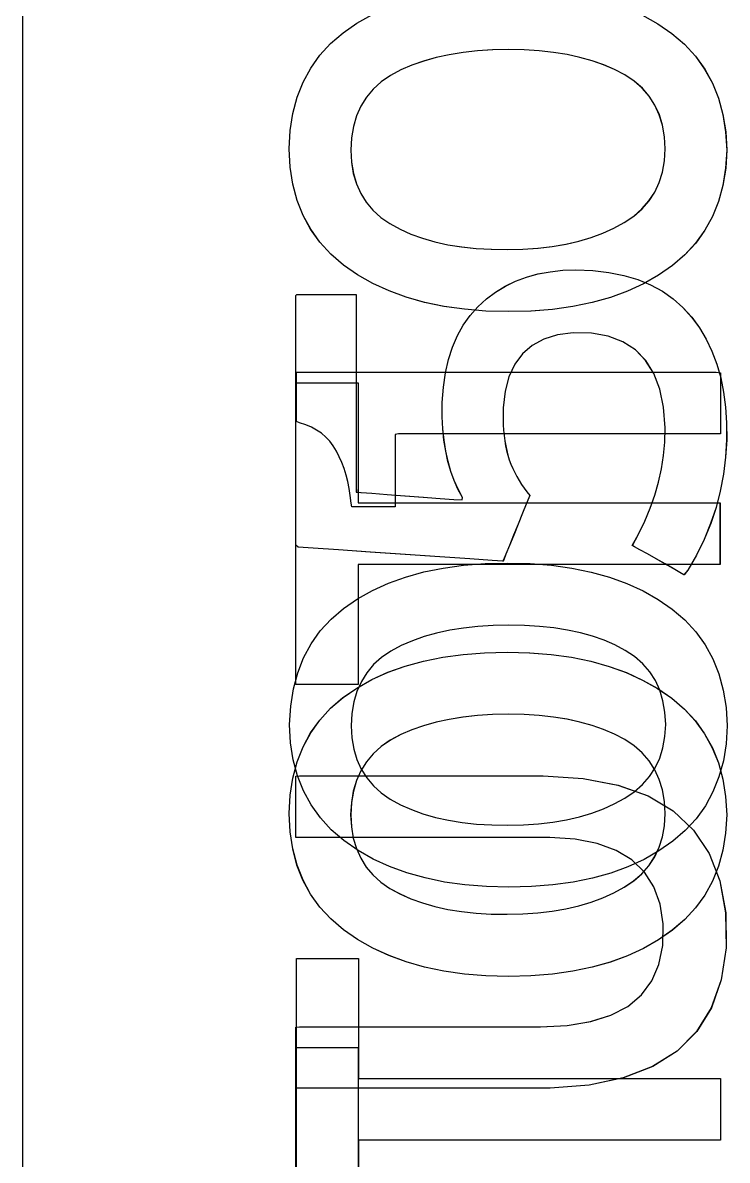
# Model space of a CAD drawing. Extents: x 1 to 47.7, y 0.2 to 35.
# Drawn here: x 34.5485 to 34.7099, y 5.7006 to 5.9611 of the extents above; entities that cross this region are included whole.
import ezdxf

# ---------------------------------------------------------------- set-up
doc = ezdxf.new("R2010")
doc.units = 0
doc.header["$MEASUREMENT"] = 0
for name, color, linetype in [('5_1___24__TARGET_LEDS___12', 7, 'CONTINUOUS'), ('6_2___8__INDEPENDENT_INPUT', 7, 'CONTINUOUS'), ('6_3___8__OPTOISO_INDEPENDE', 7, 'CONTINUOUS'), ('6_4___24__OPTOISO_INDEPEND', 7, 'CONTINUOUS'), ('6_5___8__INDEPENDENT_INPUT', 7, 'CONTINUOUS'), ('6_6___8__INDEPENDENT_INPUT', 7, 'CONTINUOUS'), ('6_7___8__OPTOISO_INDEPENDE', 7, 'CONTINUOUS'), ('6_8___8__OPTOISO_INDEPENDE', 7, 'CONTINUOUS'), ('8_0_____DWG', 7, 'CONTINUOUS')]:
    doc.layers.add(name, color=color, linetype=linetype)

msp = doc.modelspace()

# ---------------------------------------------------------------- linework, layer by layer
at = {"layer": '5_1___24__TARGET_LEDS___12'}
for points in [[(34.70836, 5.86698), (34.70551, 5.86698), (34.69792, 5.86698), (34.68706, 5.86698), (34.67438, 5.86698), (34.66133, 5.86698), (34.64938, 5.86698), (34.63997, 5.86698), (34.63457, 5.86698), (34.63383, 5.86682), (34.63383, 5.86561), (34.63383, 5.8635), (34.63383, 5.86082), (34.63383, 5.8579), (34.63383, 5.85506), (34.63383, 5.85263), (34.63383, 5.85093), (34.63383, 5.85029), (34.63345, 5.85029), (34.63242, 5.85029), (34.63096, 5.85029), (34.62925, 5.85029), (34.6275, 5.85029), (34.62589, 5.85029), (34.62462, 5.85029), (34.62389, 5.85029), (34.62372, 5.85115), (34.62353, 5.85284), (34.62327, 5.85447), (34.62294, 5.85605), (34.62255, 5.85756), (34.62209, 5.85902), (34.62157, 5.86041), (34.62099, 5.86175), (34.62033, 5.86304), (34.61963, 5.86422), (34.61882, 5.86529), (34.61792, 5.86626), (34.61692, 5.86712), (34.61582, 5.86787), (34.61462, 5.86852), (34.61331, 5.86906), (34.61192, 5.86949), (34.61118, 5.86978), (34.61118, 5.87061), (34.61118, 5.87205), (34.61118, 5.87388), (34.61118, 5.87588), (34.61118, 5.87782), (34.61118, 5.87948), (34.61118, 5.88064), (34.61118, 5.88108), (34.6149, 5.88108), (34.62479, 5.88108), (34.63895, 5.88108), (34.65549, 5.88108), (34.6725, 5.88108), (34.68809, 5.88108), (34.70035, 5.88108), (34.70739, 5.88108), (34.70836, 5.88094), (34.70836, 5.87991), (34.70836, 5.87814), (34.70836, 5.87588), (34.70836, 5.87341), (34.70836, 5.87101), (34.70836, 5.86896), (34.70836, 5.86752)], [(34.6596, 5.8374), (34.66475, 5.83727), (34.66965, 5.83688), (34.67432, 5.83623), (34.67875, 5.83532), (34.68295, 5.83415), (34.6869, 5.83272), (34.69062, 5.83103), (34.6941, 5.82908), (34.69733, 5.82686), (34.70021, 5.82439), (34.70272, 5.82167), (34.70485, 5.8187), (34.70661, 5.81548), (34.708, 5.81202), (34.70901, 5.80831), (34.70965, 5.80435), (34.70992, 5.80014), (34.70965, 5.79599), (34.70902, 5.79207), (34.70801, 5.7884), (34.70664, 5.78497), (34.7049, 5.78178), (34.70278, 5.77884), (34.7003, 5.77614), (34.69745, 5.77369), (34.69426, 5.77148), (34.69084, 5.76953), (34.68717, 5.76784), (34.68324, 5.76641), (34.67907, 5.76524), (34.67464, 5.76433), (34.66997, 5.76368), (34.66505, 5.76329), (34.65987, 5.76316), (34.65471, 5.76329), (34.64979, 5.76368), (34.64511, 5.76434), (34.64067, 5.76527), (34.63647, 5.76645), (34.63251, 5.7679), (34.62879, 5.76961), (34.62531, 5.77159), (34.62207, 5.77383), (34.61918, 5.77631), (34.61667, 5.77904), (34.61455, 5.782), (34.6128, 5.7852), (34.61143, 5.78865), (34.61045, 5.79233), (34.60984, 5.79625), (34.60962, 5.80042), (34.60987, 5.80462), (34.61048, 5.80857), (34.61147, 5.81227), (34.61283, 5.81572), (34.61456, 5.81892), (34.61666, 5.82186), (34.61913, 5.82456), (34.62196, 5.82701), (34.62515, 5.8292), (34.62859, 5.83112), (34.63228, 5.83278), (34.63621, 5.83419), (34.64039, 5.83535), (34.64482, 5.83625), (34.6495, 5.83689), (34.65443, 5.83727)], [(34.65987, 5.82317), (34.65625, 5.8231), (34.65279, 5.82288), (34.64947, 5.82252), (34.64631, 5.82201), (34.64331, 5.82136), (34.64045, 5.82055), (34.63775, 5.81961), (34.6352, 5.81851), (34.63282, 5.81725), (34.63071, 5.81579), (34.62888, 5.81414), (34.62733, 5.81229), (34.62606, 5.81024), (34.62506, 5.80801), (34.62434, 5.80558), (34.62389, 5.80296), (34.62373, 5.80014), (34.62389, 5.79738), (34.62433, 5.7948), (34.62504, 5.79241), (34.62603, 5.79021), (34.62729, 5.7882), (34.62882, 5.78637), (34.63062, 5.78474), (34.6327, 5.7833), (34.63503, 5.78203), (34.63753, 5.78092), (34.64019, 5.77995), (34.64302, 5.77914), (34.64601, 5.77848), (34.64916, 5.77798), (34.65248, 5.77763), (34.65596, 5.77743), (34.6596, 5.77738), (34.6632, 5.77746), (34.66664, 5.77769), (34.66993, 5.77807), (34.67306, 5.77861), (34.67604, 5.7793), (34.67886, 5.78014), (34.68152, 5.78113), (34.68403, 5.78228), (34.68642, 5.78356), (34.68859, 5.78502), (34.69048, 5.78667), (34.69209, 5.78849), (34.6934, 5.79051), (34.69444, 5.79271), (34.69518, 5.79509), (34.69564, 5.79766), (34.69581, 5.80042), (34.69564, 5.80323), (34.69519, 5.80584), (34.69446, 5.80826), (34.69344, 5.81048), (34.69214, 5.81251), (34.69055, 5.81433), (34.68869, 5.81597), (34.68654, 5.8174), (34.68418, 5.81863), (34.6817, 5.8197), (34.67906, 5.82062), (34.67626, 5.8214), (34.6733, 5.82204), (34.67018, 5.82254), (34.66691, 5.82289), (34.66347, 5.8231)]]:
    msp.add_lwpolyline(points, close=True, dxfattribs=at)
msp.add_lwpolyline([(34.62542, 5.71933), (34.70836, 5.71933), (34.70836, 5.70524), (34.62542, 5.70524), (34.62542, 5.67778), (34.61118, 5.67778), (34.61118, 5.74683), (34.62542, 5.74683), (34.62542, 5.71933)], dxfattribs=at)
at = {"layer": '6_2___8__INDEPENDENT_INPUT'}
for points in [[(34.67525, 5.90454), (34.67915, 5.90438), (34.68281, 5.90396), (34.68623, 5.90328), (34.68941, 5.90234), (34.69236, 5.90113), (34.69507, 5.89966), (34.69754, 5.89794), (34.69977, 5.89595), (34.70177, 5.8937), (34.70354, 5.89128), (34.70509, 5.88868), (34.70642, 5.88591), (34.70753, 5.88297), (34.70842, 5.87985), (34.70909, 5.87657), (34.70955, 5.87312), (34.70978, 5.86949), (34.70979, 5.86561), (34.70955, 5.86164), (34.70907, 5.85773), (34.70833, 5.85389), (34.70735, 5.85013), (34.70612, 5.84643), (34.70464, 5.8428), (34.7029, 5.83924), (34.70092, 5.83576), (34.70001, 5.83472), (34.69907, 5.83525), (34.69755, 5.83612), (34.69566, 5.83719), (34.69362, 5.83835), (34.69163, 5.83948), (34.68992, 5.84045), (34.68869, 5.84114), (34.68817, 5.84144), (34.68959, 5.84405), (34.69102, 5.84699), (34.69225, 5.84996), (34.6933, 5.85295), (34.69416, 5.85595), (34.69483, 5.85897), (34.69531, 5.86201), (34.69561, 5.86507), (34.6957, 5.86837), (34.69533, 5.87309), (34.69447, 5.87723), (34.6931, 5.88079), (34.69124, 5.88379), (34.68887, 5.88621), (34.68601, 5.88805), (34.68265, 5.88933), (34.67878, 5.89003), (34.67463, 5.89012), (34.67105, 5.88964), (34.66791, 5.88868), (34.66523, 5.88724), (34.663, 5.88533), (34.66122, 5.88294), (34.65989, 5.88008), (34.65901, 5.87675), (34.65859, 5.87294), (34.65855, 5.87036), (34.65859, 5.86906), (34.65867, 5.86781), (34.65878, 5.86659), (34.65894, 5.8654), (34.65914, 5.86426), (34.65937, 5.86315), (34.65964, 5.86208), (34.65996, 5.86105), (34.66034, 5.86006), (34.66077, 5.85909), (34.66123, 5.85815), (34.66172, 5.85722), (34.66224, 5.85631), (34.6628, 5.85542), (34.66339, 5.85455), (34.66401, 5.8537), (34.66466, 5.85286), (34.66444, 5.85232), (34.66385, 5.85088), (34.663, 5.84879), (34.66201, 5.84634), (34.66097, 5.84378), (34.65999, 5.84139), (34.65919, 5.83942), (34.65868, 5.83816), (34.65845, 5.83783), (34.65604, 5.83799), (34.65096, 5.83834), (34.64405, 5.83881), (34.63616, 5.83934), (34.62813, 5.83989), (34.6208, 5.84039), (34.61501, 5.84078), (34.61162, 5.84101), (34.61107, 5.84148), (34.61107, 5.84523), (34.61107, 5.85201), (34.61107, 5.86078), (34.61107, 5.87052), (34.61107, 5.88021), (34.61107, 5.88881), (34.61107, 5.8953), (34.61107, 5.89865), (34.6113, 5.8989), (34.61238, 5.8989), (34.61413, 5.8989), (34.6163, 5.8989), (34.61864, 5.8989), (34.62092, 5.8989), (34.62289, 5.8989), (34.6243, 5.8989), (34.6249, 5.8989), (34.62491, 5.8976), (34.62491, 5.89351), (34.62491, 5.88742), (34.62491, 5.88012), (34.62491, 5.87243), (34.62491, 5.86513), (34.62491, 5.85904), (34.62491, 5.85495), (34.62492, 5.85365), (34.62599, 5.85357), (34.6285, 5.85338), (34.63201, 5.85312), (34.63608, 5.85282), (34.64027, 5.85251), (34.64414, 5.85222), (34.64726, 5.85199), (34.64918, 5.85185), (34.64923, 5.85242), (34.64822, 5.85429), (34.64733, 5.85628), (34.64657, 5.8584), (34.64593, 5.86064), (34.64541, 5.86301), (34.64502, 5.86551), (34.64475, 5.86812), (34.6446, 5.87087), (34.64462, 5.87416), (34.64488, 5.87765), (34.64536, 5.88093), (34.64606, 5.88399), (34.64696, 5.88684), (34.64809, 5.88948), (34.64943, 5.8919), (34.65099, 5.89411), (34.65276, 5.89611), (34.65472, 5.89788), (34.65682, 5.89944), (34.65906, 5.9008), (34.66142, 5.90194), (34.66392, 5.90288), (34.66655, 5.9036), (34.66932, 5.90412), (34.67222, 5.90444)], [(34.65949, 5.81699), (34.66464, 5.81686), (34.66955, 5.81647), (34.67422, 5.81582), (34.67865, 5.81491), (34.68284, 5.81374), (34.68679, 5.81231), (34.69051, 5.81061), (34.69399, 5.80866), (34.69722, 5.80645), (34.7001, 5.80397), (34.70261, 5.80125), (34.70474, 5.79829), (34.7065, 5.79507), (34.70789, 5.79161), (34.7089, 5.7879), (34.70954, 5.78394), (34.70981, 5.77973), (34.70955, 5.77557), (34.70891, 5.77166), (34.70791, 5.76799), (34.70653, 5.76456), (34.70479, 5.76137), (34.70267, 5.75843), (34.70019, 5.75573), (34.69734, 5.75328), (34.69416, 5.75107), (34.69073, 5.74912), (34.68706, 5.74743), (34.68313, 5.746), (34.67896, 5.74483), (34.67454, 5.74391), (34.66986, 5.74326), (34.66494, 5.74287), (34.65976, 5.74274), (34.6546, 5.74288), (34.64968, 5.74327), (34.645, 5.74393), (34.64056, 5.74485), (34.63636, 5.74604), (34.6324, 5.74749), (34.62868, 5.7492), (34.6252, 5.75118), (34.62196, 5.75342), (34.61907, 5.7559), (34.61656, 5.75862), (34.61444, 5.76159), (34.61269, 5.76479), (34.61132, 5.76823), (34.61034, 5.77192), (34.60973, 5.77584), (34.60951, 5.78), (34.60976, 5.7842), (34.61038, 5.78816), (34.61136, 5.79185), (34.61272, 5.7953), (34.61445, 5.7985), (34.61655, 5.80145), (34.61902, 5.80415), (34.62186, 5.8066), (34.62504, 5.80878), (34.62848, 5.81071), (34.63217, 5.81237), (34.6361, 5.81378), (34.64028, 5.81494), (34.64471, 5.81583), (34.64939, 5.81648), (34.65432, 5.81686)], [(34.65976, 5.80276), (34.65614, 5.80269), (34.65268, 5.80247), (34.64936, 5.80211), (34.6462, 5.8016), (34.6432, 5.80094), (34.64034, 5.80014), (34.63764, 5.79919), (34.63509, 5.7981), (34.63271, 5.79684), (34.63061, 5.79538), (34.62878, 5.79372), (34.62722, 5.79187), (34.62595, 5.78983), (34.62495, 5.7876), (34.62423, 5.78517), (34.62378, 5.78255), (34.62362, 5.77973), (34.62378, 5.77696), (34.62422, 5.77438), (34.62493, 5.77199), (34.62592, 5.76979), (34.62718, 5.76778), (34.62871, 5.76596), (34.63052, 5.76433), (34.63259, 5.76288), (34.63492, 5.76162), (34.63742, 5.7605), (34.64009, 5.75954), (34.64291, 5.75873), (34.6459, 5.75807), (34.64905, 5.75756), (34.65237, 5.75721), (34.65585, 5.75702), (34.65949, 5.75697), (34.66309, 5.75705), (34.66653, 5.75728), (34.66982, 5.75766), (34.67295, 5.7582), (34.67593, 5.75888), (34.67875, 5.75972), (34.68141, 5.76072), (34.68392, 5.76186), (34.68631, 5.76315), (34.68848, 5.76461), (34.69037, 5.76625), (34.69198, 5.76808), (34.6933, 5.77009), (34.69433, 5.77229), (34.69507, 5.77468), (34.69553, 5.77725), (34.69571, 5.78), (34.69554, 5.78281), (34.69508, 5.78543), (34.69435, 5.78785), (34.69333, 5.79007), (34.69203, 5.79209), (34.69044, 5.79392), (34.68858, 5.79555), (34.68643, 5.79699), (34.68407, 5.79822), (34.68159, 5.79928), (34.67895, 5.80021), (34.67615, 5.80099), (34.6732, 5.80163), (34.67008, 5.80212), (34.6668, 5.80248), (34.66336, 5.80269)]]:
    msp.add_lwpolyline(points, close=True, dxfattribs=at)
msp.add_lwpolyline([(34.62531, 5.69892), (34.70825, 5.69892), (34.70825, 5.68483), (34.62531, 5.68483), (34.62531, 5.65736), (34.61107, 5.65736), (34.61107, 5.72641), (34.62531, 5.72641), (34.62531, 5.69892)], dxfattribs=at)
at = {"layer": '6_3___8__OPTOISO_INDEPENDE'}
for points in [[(34.67525, 5.90454), (34.67915, 5.90438), (34.68281, 5.90396), (34.68623, 5.90328), (34.68941, 5.90234), (34.69236, 5.90113), (34.69507, 5.89966), (34.69754, 5.89794), (34.69977, 5.89595), (34.70177, 5.8937), (34.70354, 5.89128), (34.70509, 5.88868), (34.70642, 5.88591), (34.70753, 5.88297), (34.70842, 5.87985), (34.70909, 5.87657), (34.70955, 5.87312), (34.70978, 5.86949), (34.70979, 5.86561), (34.70955, 5.86164), (34.70907, 5.85773), (34.70833, 5.85389), (34.70735, 5.85013), (34.70612, 5.84643), (34.70464, 5.8428), (34.7029, 5.83924), (34.70092, 5.83576), (34.70001, 5.83472), (34.69907, 5.83525), (34.69755, 5.83612), (34.69566, 5.83719), (34.69362, 5.83835), (34.69163, 5.83948), (34.68992, 5.84045), (34.68869, 5.84114), (34.68817, 5.84144), (34.68959, 5.84405), (34.69102, 5.84699), (34.69225, 5.84996), (34.6933, 5.85295), (34.69416, 5.85595), (34.69483, 5.85897), (34.69531, 5.86201), (34.69561, 5.86507), (34.6957, 5.86837), (34.69533, 5.87309), (34.69447, 5.87723), (34.6931, 5.88079), (34.69124, 5.88379), (34.68887, 5.88621), (34.68601, 5.88805), (34.68265, 5.88933), (34.67878, 5.89003), (34.67463, 5.89012), (34.67105, 5.88964), (34.66791, 5.88868), (34.66523, 5.88724), (34.663, 5.88533), (34.66122, 5.88294), (34.65989, 5.88008), (34.65901, 5.87675), (34.65859, 5.87294), (34.65855, 5.87036), (34.65859, 5.86906), (34.65867, 5.86781), (34.65878, 5.86659), (34.65894, 5.8654), (34.65914, 5.86426), (34.65937, 5.86315), (34.65964, 5.86208), (34.65996, 5.86105), (34.66034, 5.86006), (34.66077, 5.85909), (34.66123, 5.85815), (34.66172, 5.85722), (34.66224, 5.85631), (34.6628, 5.85542), (34.66339, 5.85455), (34.66401, 5.8537), (34.66466, 5.85286), (34.66444, 5.85232), (34.66385, 5.85088), (34.663, 5.84879), (34.66201, 5.84634), (34.66097, 5.84378), (34.65999, 5.84139), (34.65919, 5.83942), (34.65868, 5.83816), (34.65845, 5.83783), (34.65604, 5.83799), (34.65096, 5.83834), (34.64405, 5.83881), (34.63616, 5.83934), (34.62813, 5.83989), (34.6208, 5.84039), (34.61501, 5.84078), (34.61162, 5.84101), (34.61107, 5.84148), (34.61107, 5.84523), (34.61107, 5.85201), (34.61107, 5.86078), (34.61107, 5.87052), (34.61107, 5.88021), (34.61107, 5.88881), (34.61107, 5.8953), (34.61107, 5.89865), (34.6113, 5.8989), (34.61238, 5.8989), (34.61413, 5.8989), (34.6163, 5.8989), (34.61864, 5.8989), (34.62092, 5.8989), (34.62289, 5.8989), (34.6243, 5.8989), (34.6249, 5.8989), (34.62491, 5.8976), (34.62491, 5.89351), (34.62491, 5.88742), (34.62491, 5.88012), (34.62491, 5.87243), (34.62491, 5.86513), (34.62491, 5.85904), (34.62491, 5.85495), (34.62492, 5.85365), (34.62599, 5.85357), (34.6285, 5.85338), (34.63201, 5.85312), (34.63608, 5.85282), (34.64027, 5.85251), (34.64414, 5.85222), (34.64726, 5.85199), (34.64918, 5.85185), (34.64923, 5.85242), (34.64822, 5.85429), (34.64733, 5.85628), (34.64657, 5.8584), (34.64593, 5.86064), (34.64541, 5.86301), (34.64502, 5.86551), (34.64475, 5.86812), (34.6446, 5.87087), (34.64462, 5.87416), (34.64488, 5.87765), (34.64536, 5.88093), (34.64606, 5.88399), (34.64696, 5.88684), (34.64809, 5.88948), (34.64943, 5.8919), (34.65099, 5.89411), (34.65276, 5.89611), (34.65472, 5.89788), (34.65682, 5.89944), (34.65906, 5.9008), (34.66142, 5.90194), (34.66392, 5.90288), (34.66655, 5.9036), (34.66932, 5.90412), (34.67222, 5.90444)], [(34.65949, 5.81699), (34.66464, 5.81686), (34.66955, 5.81647), (34.67422, 5.81582), (34.67865, 5.81491), (34.68284, 5.81374), (34.68679, 5.81231), (34.69051, 5.81061), (34.69399, 5.80866), (34.69722, 5.80645), (34.7001, 5.80397), (34.70261, 5.80125), (34.70474, 5.79829), (34.7065, 5.79507), (34.70789, 5.79161), (34.7089, 5.7879), (34.70954, 5.78394), (34.70981, 5.77973), (34.70955, 5.77557), (34.70891, 5.77166), (34.70791, 5.76799), (34.70653, 5.76456), (34.70479, 5.76137), (34.70267, 5.75843), (34.70019, 5.75573), (34.69734, 5.75328), (34.69416, 5.75107), (34.69073, 5.74912), (34.68706, 5.74743), (34.68313, 5.746), (34.67896, 5.74483), (34.67454, 5.74391), (34.66986, 5.74326), (34.66494, 5.74287), (34.65976, 5.74274), (34.6546, 5.74288), (34.64968, 5.74327), (34.645, 5.74393), (34.64056, 5.74485), (34.63636, 5.74604), (34.6324, 5.74749), (34.62868, 5.7492), (34.6252, 5.75118), (34.62196, 5.75342), (34.61907, 5.7559), (34.61656, 5.75862), (34.61444, 5.76159), (34.61269, 5.76479), (34.61132, 5.76823), (34.61034, 5.77192), (34.60973, 5.77584), (34.60951, 5.78), (34.60976, 5.7842), (34.61038, 5.78816), (34.61136, 5.79185), (34.61272, 5.7953), (34.61445, 5.7985), (34.61655, 5.80145), (34.61902, 5.80415), (34.62186, 5.8066), (34.62504, 5.80878), (34.62848, 5.81071), (34.63217, 5.81237), (34.6361, 5.81378), (34.64028, 5.81494), (34.64471, 5.81583), (34.64939, 5.81648), (34.65432, 5.81686)], [(34.65976, 5.80276), (34.65614, 5.80269), (34.65268, 5.80247), (34.64936, 5.80211), (34.6462, 5.8016), (34.6432, 5.80094), (34.64034, 5.80014), (34.63764, 5.79919), (34.63509, 5.7981), (34.63271, 5.79684), (34.63061, 5.79538), (34.62878, 5.79372), (34.62722, 5.79187), (34.62595, 5.78983), (34.62495, 5.7876), (34.62423, 5.78517), (34.62378, 5.78255), (34.62362, 5.77973), (34.62378, 5.77696), (34.62422, 5.77438), (34.62493, 5.77199), (34.62592, 5.76979), (34.62718, 5.76778), (34.62871, 5.76596), (34.63052, 5.76433), (34.63259, 5.76288), (34.63492, 5.76162), (34.63742, 5.7605), (34.64009, 5.75954), (34.64291, 5.75873), (34.6459, 5.75807), (34.64905, 5.75756), (34.65237, 5.75721), (34.65585, 5.75702), (34.65949, 5.75697), (34.66309, 5.75705), (34.66653, 5.75728), (34.66982, 5.75766), (34.67295, 5.7582), (34.67593, 5.75888), (34.67875, 5.75972), (34.68141, 5.76072), (34.68392, 5.76186), (34.68631, 5.76315), (34.68848, 5.76461), (34.69037, 5.76625), (34.69198, 5.76808), (34.6933, 5.77009), (34.69433, 5.77229), (34.69507, 5.77468), (34.69553, 5.77725), (34.69571, 5.78), (34.69554, 5.78281), (34.69508, 5.78543), (34.69435, 5.78785), (34.69333, 5.79007), (34.69203, 5.79209), (34.69044, 5.79392), (34.68858, 5.79555), (34.68643, 5.79699), (34.68407, 5.79822), (34.68159, 5.79928), (34.67895, 5.80021), (34.67615, 5.80099), (34.6732, 5.80163), (34.67008, 5.80212), (34.6668, 5.80248), (34.66336, 5.80269)]]:
    msp.add_lwpolyline(points, close=True, dxfattribs=at)
msp.add_lwpolyline([(34.62531, 5.69892), (34.70825, 5.69892), (34.70825, 5.68483), (34.62531, 5.68483), (34.62531, 5.65736), (34.61107, 5.65736), (34.61107, 5.72641), (34.62531, 5.72641), (34.62531, 5.69892)], dxfattribs=at)
at = {"layer": '6_4___24__OPTOISO_INDEPEND'}
for points in [[(34.67524, 5.90454), (34.67913, 5.90438), (34.68279, 5.90396), (34.68621, 5.90328), (34.6894, 5.90234), (34.69234, 5.90113), (34.69505, 5.89966), (34.69752, 5.89794), (34.69976, 5.89595), (34.70176, 5.8937), (34.70353, 5.89128), (34.70508, 5.88868), (34.70641, 5.88591), (34.70752, 5.88297), (34.70841, 5.87985), (34.70908, 5.87657), (34.70953, 5.87312), (34.70976, 5.86949), (34.70977, 5.86561), (34.70954, 5.86164), (34.70905, 5.85773), (34.70832, 5.85389), (34.70734, 5.85013), (34.7061, 5.84643), (34.70462, 5.8428), (34.70289, 5.83924), (34.70091, 5.83576), (34.7, 5.83472), (34.69906, 5.83525), (34.69754, 5.83612), (34.69565, 5.83719), (34.6936, 5.83835), (34.69162, 5.83948), (34.68991, 5.84045), (34.68868, 5.84114), (34.68816, 5.84144), (34.68958, 5.84405), (34.691, 5.84699), (34.69224, 5.84996), (34.69329, 5.85295), (34.69415, 5.85595), (34.69482, 5.85897), (34.6953, 5.86201), (34.69559, 5.86507), (34.69568, 5.86837), (34.69532, 5.87309), (34.69445, 5.87723), (34.69309, 5.88079), (34.69122, 5.88379), (34.68886, 5.88621), (34.686, 5.88805), (34.68263, 5.88933), (34.67877, 5.89003), (34.67462, 5.89012), (34.67103, 5.88964), (34.6679, 5.88868), (34.66522, 5.88724), (34.66298, 5.88533), (34.6612, 5.88294), (34.65988, 5.88008), (34.659, 5.87675), (34.65857, 5.87294), (34.65853, 5.87036), (34.65857, 5.86906), (34.65865, 5.86781), (34.65877, 5.86659), (34.65893, 5.8654), (34.65912, 5.86426), (34.65936, 5.86315), (34.65963, 5.86208), (34.65995, 5.86105), (34.66033, 5.86006), (34.66076, 5.85909), (34.66122, 5.85815), (34.66171, 5.85722), (34.66223, 5.85631), (34.66279, 5.85542), (34.66337, 5.85455), (34.66399, 5.8537), (34.66465, 5.85286), (34.66443, 5.85232), (34.66384, 5.85088), (34.66299, 5.84879), (34.66199, 5.84634), (34.66095, 5.84378), (34.65998, 5.84139), (34.65918, 5.83942), (34.65866, 5.83816), (34.65844, 5.83783), (34.65602, 5.83799), (34.65094, 5.83834), (34.64403, 5.83881), (34.63614, 5.83934), (34.62811, 5.83989), (34.62079, 5.84039), (34.615, 5.84078), (34.6116, 5.84101), (34.61106, 5.84148), (34.61106, 5.84523), (34.61106, 5.85201), (34.61106, 5.86078), (34.61106, 5.87052), (34.61106, 5.88021), (34.61106, 5.88881), (34.61106, 5.8953), (34.61106, 5.89865), (34.61128, 5.8989), (34.61236, 5.8989), (34.61411, 5.8989), (34.61628, 5.8989), (34.61863, 5.8989), (34.62091, 5.8989), (34.62288, 5.8989), (34.62428, 5.8989), (34.62488, 5.8989), (34.62489, 5.8976), (34.62489, 5.89351), (34.62489, 5.88742), (34.62489, 5.88012), (34.62489, 5.87243), (34.62489, 5.86513), (34.62489, 5.85904), (34.62489, 5.85495), (34.6249, 5.85365), (34.62598, 5.85357), (34.62849, 5.85338), (34.632, 5.85312), (34.63606, 5.85282), (34.64025, 5.85251), (34.64413, 5.85222), (34.64724, 5.85199), (34.64917, 5.85185), (34.64921, 5.85242), (34.6482, 5.85429), (34.64732, 5.85628), (34.64655, 5.8584), (34.64591, 5.86064), (34.6454, 5.86301), (34.645, 5.86551), (34.64473, 5.86812), (34.64458, 5.87087), (34.64461, 5.87416), (34.64487, 5.87765), (34.64535, 5.88093), (34.64604, 5.88399), (34.64695, 5.88684), (34.64808, 5.88948), (34.64942, 5.8919), (34.65098, 5.89411), (34.65275, 5.89611), (34.65471, 5.89788), (34.65681, 5.89944), (34.65904, 5.9008), (34.66141, 5.90194), (34.66391, 5.90288), (34.66654, 5.9036), (34.6693, 5.90412), (34.6722, 5.90444)], [(34.65948, 5.81699), (34.66462, 5.81686), (34.66953, 5.81647), (34.6742, 5.81582), (34.67863, 5.81491), (34.68282, 5.81374), (34.68678, 5.81231), (34.6905, 5.81061), (34.69397, 5.80866), (34.69721, 5.80645), (34.70009, 5.80397), (34.70259, 5.80125), (34.70473, 5.79829), (34.70649, 5.79507), (34.70788, 5.79161), (34.70889, 5.7879), (34.70953, 5.78394), (34.7098, 5.77973), (34.70953, 5.77557), (34.7089, 5.77166), (34.70789, 5.76799), (34.70652, 5.76456), (34.70477, 5.76137), (34.70266, 5.75843), (34.70018, 5.75573), (34.69732, 5.75328), (34.69414, 5.75107), (34.69072, 5.74912), (34.68704, 5.74743), (34.68312, 5.746), (34.67895, 5.74483), (34.67452, 5.74391), (34.66985, 5.74326), (34.66492, 5.74287), (34.65975, 5.74274), (34.65459, 5.74288), (34.64967, 5.74327), (34.64499, 5.74393), (34.64055, 5.74485), (34.63635, 5.74604), (34.63239, 5.74749), (34.62867, 5.7492), (34.62519, 5.75118), (34.62195, 5.75342), (34.61906, 5.7559), (34.61655, 5.75862), (34.61442, 5.76159), (34.61268, 5.76479), (34.61131, 5.76823), (34.61033, 5.77192), (34.60972, 5.77584), (34.6095, 5.78), (34.60974, 5.7842), (34.61036, 5.78816), (34.61135, 5.79185), (34.61271, 5.7953), (34.61444, 5.7985), (34.61654, 5.80145), (34.619, 5.80415), (34.62184, 5.8066), (34.62503, 5.80878), (34.62847, 5.81071), (34.63215, 5.81237), (34.63609, 5.81378), (34.64027, 5.81494), (34.6447, 5.81583), (34.64938, 5.81648), (34.6543, 5.81686)], [(34.65975, 5.80276), (34.65613, 5.80269), (34.65266, 5.80247), (34.64935, 5.80211), (34.64619, 5.8016), (34.64318, 5.80094), (34.64033, 5.80014), (34.63763, 5.79919), (34.63508, 5.7981), (34.6327, 5.79684), (34.63059, 5.79538), (34.62876, 5.79372), (34.62721, 5.79187), (34.62593, 5.78983), (34.62494, 5.7876), (34.62421, 5.78517), (34.62377, 5.78255), (34.6236, 5.77973), (34.62377, 5.77696), (34.62421, 5.77438), (34.62492, 5.77199), (34.62591, 5.76979), (34.62717, 5.76778), (34.6287, 5.76596), (34.6305, 5.76433), (34.63258, 5.76288), (34.63491, 5.76162), (34.63741, 5.7605), (34.64007, 5.75954), (34.6429, 5.75873), (34.64589, 5.75807), (34.64904, 5.75756), (34.65236, 5.75721), (34.65584, 5.75702), (34.65948, 5.75697), (34.66308, 5.75705), (34.66652, 5.75728), (34.66981, 5.75766), (34.67294, 5.7582), (34.67591, 5.75888), (34.67873, 5.75972), (34.6814, 5.76072), (34.6839, 5.76186), (34.68629, 5.76315), (34.68847, 5.76461), (34.69036, 5.76625), (34.69196, 5.76808), (34.69328, 5.77009), (34.69431, 5.77229), (34.69506, 5.77468), (34.69552, 5.77725), (34.69569, 5.78), (34.69552, 5.78281), (34.69507, 5.78543), (34.69433, 5.78785), (34.69332, 5.79007), (34.69201, 5.79209), (34.69043, 5.79392), (34.68856, 5.79555), (34.68642, 5.79699), (34.68406, 5.79822), (34.68158, 5.79928), (34.67894, 5.80021), (34.67614, 5.80099), (34.67318, 5.80163), (34.67006, 5.80212), (34.66678, 5.80248), (34.66335, 5.80269)]]:
    msp.add_lwpolyline(points, close=True, dxfattribs=at)
msp.add_lwpolyline([(34.6253, 5.69892), (34.70824, 5.69892), (34.70824, 5.68483), (34.6253, 5.68483), (34.6253, 5.65736), (34.61106, 5.65736), (34.61106, 5.72641), (34.6253, 5.72641), (34.6253, 5.69892)], dxfattribs=at)
at = {"layer": '6_5___8__INDEPENDENT_INPUT'}
for points in [[(34.69051, 5.96286), (34.69399, 5.96091), (34.69722, 5.95869), (34.7001, 5.95622), (34.70261, 5.9535), (34.70474, 5.95053), (34.7065, 5.94731), (34.70789, 5.94385), (34.7089, 5.94014), (34.70954, 5.93618), (34.70981, 5.93198), (34.70955, 5.92782), (34.70891, 5.9239), (34.70791, 5.92023), (34.70653, 5.9168), (34.70479, 5.91361), (34.70267, 5.91067), (34.70019, 5.90797), (34.69734, 5.90551), (34.69416, 5.9033), (34.69073, 5.90135), (34.68706, 5.89966), (34.68313, 5.89823), (34.67896, 5.89706), (34.67454, 5.89615), (34.66986, 5.8955), (34.66494, 5.89511), (34.65976, 5.89498), (34.6546, 5.89511), (34.64968, 5.89551), (34.645, 5.89617), (34.64056, 5.89709), (34.63636, 5.89828), (34.6324, 5.89973), (34.62868, 5.90145), (34.6252, 5.90343), (34.62196, 5.90566), (34.61907, 5.90815), (34.61656, 5.91087), (34.61444, 5.91383), (34.61269, 5.91703), (34.61132, 5.92047), (34.61034, 5.92416), (34.60973, 5.92808), (34.60951, 5.93224), (34.60976, 5.93644), (34.61038, 5.94039), (34.61136, 5.94409), (34.61272, 5.94754), (34.61445, 5.95074), (34.61655, 5.95369), (34.61902, 5.95639), (34.62186, 5.95883), (34.62504, 5.96102), (34.62848, 5.96295)], [(34.62531, 5.85117), (34.70825, 5.85117), (34.70825, 5.83706), (34.62531, 5.83706), (34.62531, 5.80961), (34.61107, 5.80961), (34.61107, 5.87866), (34.62531, 5.87866), (34.62531, 5.85117)]]:
    msp.add_lwpolyline(points, dxfattribs=at)
for points in [[(34.65976, 5.955), (34.65614, 5.95492), (34.65268, 5.95471), (34.64936, 5.95434), (34.6462, 5.95383), (34.6432, 5.95318), (34.64034, 5.95238), (34.63764, 5.95143), (34.63509, 5.95034), (34.63271, 5.94908), (34.63061, 5.94761), (34.62878, 5.94596), (34.62722, 5.94411), (34.62595, 5.94207), (34.62495, 5.93984), (34.62423, 5.93741), (34.62378, 5.93479), (34.62362, 5.93198), (34.62378, 5.92921), (34.62422, 5.92663), (34.62493, 5.92424), (34.62592, 5.92204), (34.62718, 5.92003), (34.62871, 5.9182), (34.63052, 5.91657), (34.63259, 5.91513), (34.63492, 5.91387), (34.63742, 5.91275), (34.64009, 5.91178), (34.64291, 5.91097), (34.6459, 5.91031), (34.64905, 5.90981), (34.65237, 5.90946), (34.65585, 5.90926), (34.65949, 5.90922), (34.66309, 5.9093), (34.66653, 5.90952), (34.66982, 5.90991), (34.67295, 5.91044), (34.67593, 5.91113), (34.67875, 5.91197), (34.68141, 5.91296), (34.68392, 5.91411), (34.68631, 5.9154), (34.68848, 5.91685), (34.69037, 5.91849), (34.69198, 5.92032), (34.6933, 5.92233), (34.69433, 5.92453), (34.69507, 5.92691), (34.69553, 5.92948), (34.69571, 5.93224), (34.69554, 5.93505), (34.69508, 5.93766), (34.69435, 5.94008), (34.69333, 5.9423), (34.69203, 5.94433), (34.69044, 5.94616), (34.68858, 5.94779), (34.68643, 5.94923), (34.68407, 5.95046), (34.68159, 5.95152), (34.67895, 5.95244), (34.67615, 5.95322), (34.6732, 5.95386), (34.67008, 5.95436), (34.6668, 5.95471), (34.66336, 5.95493)], [(34.66774, 5.78864), (34.67686, 5.78808), (34.68486, 5.78656), (34.69176, 5.78409), (34.69754, 5.78065), (34.70221, 5.77625), (34.70577, 5.77089), (34.70821, 5.76458), (34.70955, 5.7573), (34.70967, 5.74927), (34.70852, 5.74193), (34.70626, 5.73554), (34.70289, 5.73009), (34.69841, 5.7256), (34.69281, 5.72206), (34.6861, 5.71946), (34.67828, 5.71782), (34.66935, 5.71712), (34.66605, 5.7171), (34.66105, 5.7171), (34.65339, 5.7171), (34.64414, 5.7171), (34.63436, 5.7171), (34.6251, 5.7171), (34.61744, 5.7171), (34.61244, 5.7171), (34.61107, 5.71712), (34.61107, 5.71784), (34.61107, 5.71939), (34.61107, 5.7215), (34.61107, 5.7239), (34.61107, 5.72633), (34.61107, 5.72852), (34.61107, 5.7302), (34.61107, 5.73111), (34.61185, 5.7312), (34.61616, 5.7312), (34.62333, 5.7312), (34.63229, 5.7312), (34.642, 5.7312), (34.65138, 5.7312), (34.6594, 5.7312), (34.66498, 5.7312), (34.66707, 5.7312), (34.67322, 5.73149), (34.67861, 5.73237), (34.68324, 5.73382), (34.68713, 5.73586), (34.69026, 5.73848), (34.69264, 5.74168), (34.69426, 5.74547), (34.69514, 5.74984), (34.69522, 5.75473), (34.69452, 5.7593), (34.69309, 5.76326), (34.69094, 5.76663), (34.68806, 5.76941), (34.68445, 5.77158), (34.68012, 5.77316), (34.67506, 5.77415), (34.66927, 5.77453), (34.66664, 5.77454), (34.66158, 5.77454), (34.65384, 5.77454), (34.64449, 5.77454), (34.6346, 5.77454), (34.62525, 5.77454), (34.61751, 5.77454), (34.61246, 5.77454), (34.61107, 5.77456), (34.61107, 5.77528), (34.61107, 5.77683), (34.61107, 5.77894), (34.61107, 5.78134), (34.61107, 5.78377), (34.61107, 5.78596), (34.61107, 5.78764), (34.61107, 5.78855), (34.61186, 5.78864), (34.61622, 5.78864), (34.62348, 5.78864), (34.63255, 5.78864), (34.64236, 5.78864), (34.65186, 5.78864), (34.65997, 5.78864), (34.66562, 5.78864)]]:
    msp.add_lwpolyline(points, close=True, dxfattribs=at)
at = {"layer": '6_6___8__INDEPENDENT_INPUT'}
for points in [[(34.67525, 5.90454), (34.67915, 5.90438), (34.68281, 5.90396), (34.68623, 5.90328), (34.68941, 5.90234), (34.69236, 5.90113), (34.69507, 5.89966), (34.69754, 5.89794), (34.69977, 5.89595), (34.70177, 5.8937), (34.70354, 5.89128), (34.70509, 5.88868), (34.70642, 5.88591), (34.70753, 5.88297), (34.70842, 5.87985), (34.70909, 5.87657), (34.70955, 5.87312), (34.70978, 5.86949), (34.70979, 5.86561), (34.70955, 5.86164), (34.70907, 5.85773), (34.70833, 5.85389), (34.70735, 5.85013), (34.70612, 5.84643), (34.70464, 5.8428), (34.7029, 5.83924), (34.70092, 5.83576), (34.70001, 5.83472), (34.69907, 5.83525), (34.69755, 5.83612), (34.69566, 5.83719), (34.69362, 5.83835), (34.69163, 5.83948), (34.68992, 5.84045), (34.68869, 5.84114), (34.68817, 5.84144), (34.68959, 5.84405), (34.69102, 5.84699), (34.69225, 5.84996), (34.6933, 5.85295), (34.69416, 5.85595), (34.69483, 5.85897), (34.69531, 5.86201), (34.69561, 5.86507), (34.6957, 5.86837), (34.69533, 5.87309), (34.69447, 5.87723), (34.6931, 5.88079), (34.69124, 5.88379), (34.68887, 5.88621), (34.68601, 5.88805), (34.68265, 5.88933), (34.67878, 5.89003), (34.67463, 5.89012), (34.67105, 5.88964), (34.66791, 5.88868), (34.66523, 5.88724), (34.663, 5.88533), (34.66122, 5.88294), (34.65989, 5.88008), (34.65901, 5.87675), (34.65859, 5.87294), (34.65855, 5.87036), (34.65859, 5.86906), (34.65867, 5.86781), (34.65878, 5.86659), (34.65894, 5.8654), (34.65914, 5.86426), (34.65937, 5.86315), (34.65964, 5.86208), (34.65996, 5.86105), (34.66034, 5.86006), (34.66077, 5.85909), (34.66123, 5.85815), (34.66172, 5.85722), (34.66224, 5.85631), (34.6628, 5.85542), (34.66339, 5.85455), (34.66401, 5.8537), (34.66466, 5.85286), (34.66444, 5.85232), (34.66385, 5.85088), (34.663, 5.84879), (34.66201, 5.84634), (34.66097, 5.84378), (34.65999, 5.84139), (34.65919, 5.83942), (34.65868, 5.83816), (34.65845, 5.83783), (34.65604, 5.83799), (34.65096, 5.83834), (34.64405, 5.83881), (34.63616, 5.83934), (34.62813, 5.83989), (34.6208, 5.84039), (34.61501, 5.84078), (34.61162, 5.84101), (34.61107, 5.84148), (34.61107, 5.84523), (34.61107, 5.85201), (34.61107, 5.86078), (34.61107, 5.87052), (34.61107, 5.88021), (34.61107, 5.88881), (34.61107, 5.8953), (34.61107, 5.89865), (34.6113, 5.8989), (34.61238, 5.8989), (34.61413, 5.8989), (34.6163, 5.8989), (34.61864, 5.8989), (34.62092, 5.8989), (34.62289, 5.8989), (34.6243, 5.8989), (34.6249, 5.8989), (34.62491, 5.8976), (34.62491, 5.89351), (34.62491, 5.88742), (34.62491, 5.88012), (34.62491, 5.87243), (34.62491, 5.86513), (34.62491, 5.85904), (34.62491, 5.85495), (34.62492, 5.85365), (34.62599, 5.85357), (34.6285, 5.85338), (34.63201, 5.85312), (34.63608, 5.85282), (34.64027, 5.85251), (34.64414, 5.85222), (34.64726, 5.85199), (34.64918, 5.85185), (34.64923, 5.85242), (34.64822, 5.85429), (34.64733, 5.85628), (34.64657, 5.8584), (34.64593, 5.86064), (34.64541, 5.86301), (34.64502, 5.86551), (34.64475, 5.86812), (34.6446, 5.87087), (34.64462, 5.87416), (34.64488, 5.87765), (34.64536, 5.88093), (34.64606, 5.88399), (34.64696, 5.88684), (34.64809, 5.88948), (34.64943, 5.8919), (34.65099, 5.89411), (34.65276, 5.89611), (34.65472, 5.89788), (34.65682, 5.89944), (34.65906, 5.9008), (34.66142, 5.90194), (34.66392, 5.90288), (34.66655, 5.9036), (34.66932, 5.90412), (34.67222, 5.90444)], [(34.65949, 5.81699), (34.66464, 5.81686), (34.66955, 5.81647), (34.67422, 5.81582), (34.67865, 5.81491), (34.68284, 5.81374), (34.68679, 5.81231), (34.69051, 5.81061), (34.69399, 5.80866), (34.69722, 5.80645), (34.7001, 5.80397), (34.70261, 5.80125), (34.70474, 5.79829), (34.7065, 5.79507), (34.70789, 5.79161), (34.7089, 5.7879), (34.70954, 5.78394), (34.70981, 5.77973), (34.70955, 5.77557), (34.70891, 5.77166), (34.70791, 5.76799), (34.70653, 5.76456), (34.70479, 5.76137), (34.70267, 5.75843), (34.70019, 5.75573), (34.69734, 5.75328), (34.69416, 5.75107), (34.69073, 5.74912), (34.68706, 5.74743), (34.68313, 5.746), (34.67896, 5.74483), (34.67454, 5.74391), (34.66986, 5.74326), (34.66494, 5.74287), (34.65976, 5.74274), (34.6546, 5.74288), (34.64968, 5.74327), (34.645, 5.74393), (34.64056, 5.74485), (34.63636, 5.74604), (34.6324, 5.74749), (34.62868, 5.7492), (34.6252, 5.75118), (34.62196, 5.75342), (34.61907, 5.7559), (34.61656, 5.75862), (34.61444, 5.76159), (34.61269, 5.76479), (34.61132, 5.76823), (34.61034, 5.77192), (34.60973, 5.77584), (34.60951, 5.78), (34.60976, 5.7842), (34.61038, 5.78816), (34.61136, 5.79185), (34.61272, 5.7953), (34.61445, 5.7985), (34.61655, 5.80145), (34.61902, 5.80415), (34.62186, 5.8066), (34.62504, 5.80878), (34.62848, 5.81071), (34.63217, 5.81237), (34.6361, 5.81378), (34.64028, 5.81494), (34.64471, 5.81583), (34.64939, 5.81648), (34.65432, 5.81686)], [(34.65976, 5.80276), (34.65614, 5.80269), (34.65268, 5.80247), (34.64936, 5.80211), (34.6462, 5.8016), (34.6432, 5.80094), (34.64034, 5.80014), (34.63764, 5.79919), (34.63509, 5.7981), (34.63271, 5.79684), (34.63061, 5.79538), (34.62878, 5.79372), (34.62722, 5.79187), (34.62595, 5.78983), (34.62495, 5.7876), (34.62423, 5.78517), (34.62378, 5.78255), (34.62362, 5.77973), (34.62378, 5.77696), (34.62422, 5.77438), (34.62493, 5.77199), (34.62592, 5.76979), (34.62718, 5.76778), (34.62871, 5.76596), (34.63052, 5.76433), (34.63259, 5.76288), (34.63492, 5.76162), (34.63742, 5.7605), (34.64009, 5.75954), (34.64291, 5.75873), (34.6459, 5.75807), (34.64905, 5.75756), (34.65237, 5.75721), (34.65585, 5.75702), (34.65949, 5.75697), (34.66309, 5.75705), (34.66653, 5.75728), (34.66982, 5.75766), (34.67295, 5.7582), (34.67593, 5.75888), (34.67875, 5.75972), (34.68141, 5.76072), (34.68392, 5.76186), (34.68631, 5.76315), (34.68848, 5.76461), (34.69037, 5.76625), (34.69198, 5.76808), (34.6933, 5.77009), (34.69433, 5.77229), (34.69507, 5.77468), (34.69553, 5.77725), (34.69571, 5.78), (34.69554, 5.78281), (34.69508, 5.78543), (34.69435, 5.78785), (34.69333, 5.79007), (34.69203, 5.79209), (34.69044, 5.79392), (34.68858, 5.79555), (34.68643, 5.79699), (34.68407, 5.79822), (34.68159, 5.79928), (34.67895, 5.80021), (34.67615, 5.80099), (34.6732, 5.80163), (34.67008, 5.80212), (34.6668, 5.80248), (34.66336, 5.80269)]]:
    msp.add_lwpolyline(points, close=True, dxfattribs=at)
msp.add_lwpolyline([(34.62531, 5.69892), (34.70825, 5.69892), (34.70825, 5.68483), (34.62531, 5.68483), (34.62531, 5.65736), (34.61107, 5.65736), (34.61107, 5.72641), (34.62531, 5.72641), (34.62531, 5.69892)], dxfattribs=at)
at = {"layer": '6_7___8__OPTOISO_INDEPENDE'}
for points in [[(34.67525, 5.90454), (34.67915, 5.90438), (34.68281, 5.90396), (34.68623, 5.90328), (34.68941, 5.90234), (34.69236, 5.90113), (34.69507, 5.89966), (34.69754, 5.89794), (34.69977, 5.89595), (34.70177, 5.8937), (34.70354, 5.89128), (34.70509, 5.88868), (34.70642, 5.88591), (34.70753, 5.88297), (34.70842, 5.87985), (34.70909, 5.87657), (34.70955, 5.87312), (34.70978, 5.86949), (34.70979, 5.86561), (34.70955, 5.86164), (34.70907, 5.85773), (34.70833, 5.85389), (34.70735, 5.85013), (34.70612, 5.84643), (34.70464, 5.8428), (34.7029, 5.83924), (34.70092, 5.83576), (34.70001, 5.83472), (34.69907, 5.83525), (34.69755, 5.83612), (34.69566, 5.83719), (34.69362, 5.83835), (34.69163, 5.83948), (34.68992, 5.84045), (34.68869, 5.84114), (34.68817, 5.84144), (34.68959, 5.84405), (34.69102, 5.84699), (34.69225, 5.84996), (34.6933, 5.85295), (34.69416, 5.85595), (34.69483, 5.85897), (34.69531, 5.86201), (34.69561, 5.86507), (34.6957, 5.86837), (34.69533, 5.87309), (34.69447, 5.87723), (34.6931, 5.88079), (34.69124, 5.88379), (34.68887, 5.88621), (34.68601, 5.88805), (34.68265, 5.88933), (34.67878, 5.89003), (34.67463, 5.89012), (34.67105, 5.88964), (34.66791, 5.88868), (34.66523, 5.88724), (34.663, 5.88533), (34.66122, 5.88294), (34.65989, 5.88008), (34.65901, 5.87675), (34.65859, 5.87294), (34.65855, 5.87036), (34.65859, 5.86906), (34.65867, 5.86781), (34.65878, 5.86659), (34.65894, 5.8654), (34.65914, 5.86426), (34.65937, 5.86315), (34.65964, 5.86208), (34.65996, 5.86105), (34.66034, 5.86006), (34.66077, 5.85909), (34.66123, 5.85815), (34.66172, 5.85722), (34.66224, 5.85631), (34.6628, 5.85542), (34.66339, 5.85455), (34.66401, 5.8537), (34.66466, 5.85286), (34.66444, 5.85232), (34.66385, 5.85088), (34.663, 5.84879), (34.66201, 5.84634), (34.66097, 5.84378), (34.65999, 5.84139), (34.65919, 5.83942), (34.65868, 5.83816), (34.65845, 5.83783), (34.65604, 5.83799), (34.65096, 5.83834), (34.64405, 5.83881), (34.63616, 5.83934), (34.62813, 5.83989), (34.6208, 5.84039), (34.61501, 5.84078), (34.61162, 5.84101), (34.61107, 5.84148), (34.61107, 5.84523), (34.61107, 5.85201), (34.61107, 5.86078), (34.61107, 5.87052), (34.61107, 5.88021), (34.61107, 5.88881), (34.61107, 5.8953), (34.61107, 5.89865), (34.6113, 5.8989), (34.61238, 5.8989), (34.61413, 5.8989), (34.6163, 5.8989), (34.61864, 5.8989), (34.62092, 5.8989), (34.62289, 5.8989), (34.6243, 5.8989), (34.6249, 5.8989), (34.62491, 5.8976), (34.62491, 5.89351), (34.62491, 5.88742), (34.62491, 5.88012), (34.62491, 5.87243), (34.62491, 5.86513), (34.62491, 5.85904), (34.62491, 5.85495), (34.62492, 5.85365), (34.62599, 5.85357), (34.6285, 5.85338), (34.63201, 5.85312), (34.63608, 5.85282), (34.64027, 5.85251), (34.64414, 5.85222), (34.64726, 5.85199), (34.64918, 5.85185), (34.64923, 5.85242), (34.64822, 5.85429), (34.64733, 5.85628), (34.64657, 5.8584), (34.64593, 5.86064), (34.64541, 5.86301), (34.64502, 5.86551), (34.64475, 5.86812), (34.6446, 5.87087), (34.64462, 5.87416), (34.64488, 5.87765), (34.64536, 5.88093), (34.64606, 5.88399), (34.64696, 5.88684), (34.64809, 5.88948), (34.64943, 5.8919), (34.65099, 5.89411), (34.65276, 5.89611), (34.65472, 5.89788), (34.65682, 5.89944), (34.65906, 5.9008), (34.66142, 5.90194), (34.66392, 5.90288), (34.66655, 5.9036), (34.66932, 5.90412), (34.67222, 5.90444)], [(34.65949, 5.81699), (34.66464, 5.81686), (34.66955, 5.81647), (34.67422, 5.81582), (34.67865, 5.81491), (34.68284, 5.81374), (34.68679, 5.81231), (34.69051, 5.81061), (34.69399, 5.80866), (34.69722, 5.80645), (34.7001, 5.80397), (34.70261, 5.80125), (34.70474, 5.79829), (34.7065, 5.79507), (34.70789, 5.79161), (34.7089, 5.7879), (34.70954, 5.78394), (34.70981, 5.77973), (34.70955, 5.77557), (34.70891, 5.77166), (34.70791, 5.76799), (34.70653, 5.76456), (34.70479, 5.76137), (34.70267, 5.75843), (34.70019, 5.75573), (34.69734, 5.75328), (34.69416, 5.75107), (34.69073, 5.74912), (34.68706, 5.74743), (34.68313, 5.746), (34.67896, 5.74483), (34.67454, 5.74391), (34.66986, 5.74326), (34.66494, 5.74287), (34.65976, 5.74274), (34.6546, 5.74288), (34.64968, 5.74327), (34.645, 5.74393), (34.64056, 5.74485), (34.63636, 5.74604), (34.6324, 5.74749), (34.62868, 5.7492), (34.6252, 5.75118), (34.62196, 5.75342), (34.61907, 5.7559), (34.61656, 5.75862), (34.61444, 5.76159), (34.61269, 5.76479), (34.61132, 5.76823), (34.61034, 5.77192), (34.60973, 5.77584), (34.60951, 5.78), (34.60976, 5.7842), (34.61038, 5.78816), (34.61136, 5.79185), (34.61272, 5.7953), (34.61445, 5.7985), (34.61655, 5.80145), (34.61902, 5.80415), (34.62186, 5.8066), (34.62504, 5.80878), (34.62848, 5.81071), (34.63217, 5.81237), (34.6361, 5.81378), (34.64028, 5.81494), (34.64471, 5.81583), (34.64939, 5.81648), (34.65432, 5.81686)], [(34.65976, 5.80276), (34.65614, 5.80269), (34.65268, 5.80247), (34.64936, 5.80211), (34.6462, 5.8016), (34.6432, 5.80094), (34.64034, 5.80014), (34.63764, 5.79919), (34.63509, 5.7981), (34.63271, 5.79684), (34.63061, 5.79538), (34.62878, 5.79372), (34.62722, 5.79187), (34.62595, 5.78983), (34.62495, 5.7876), (34.62423, 5.78517), (34.62378, 5.78255), (34.62362, 5.77973), (34.62378, 5.77696), (34.62422, 5.77438), (34.62493, 5.77199), (34.62592, 5.76979), (34.62718, 5.76778), (34.62871, 5.76596), (34.63052, 5.76433), (34.63259, 5.76288), (34.63492, 5.76162), (34.63742, 5.7605), (34.64009, 5.75954), (34.64291, 5.75873), (34.6459, 5.75807), (34.64905, 5.75756), (34.65237, 5.75721), (34.65585, 5.75702), (34.65949, 5.75697), (34.66309, 5.75705), (34.66653, 5.75728), (34.66982, 5.75766), (34.67295, 5.7582), (34.67593, 5.75888), (34.67875, 5.75972), (34.68141, 5.76072), (34.68392, 5.76186), (34.68631, 5.76315), (34.68848, 5.76461), (34.69037, 5.76625), (34.69198, 5.76808), (34.6933, 5.77009), (34.69433, 5.77229), (34.69507, 5.77468), (34.69553, 5.77725), (34.69571, 5.78), (34.69554, 5.78281), (34.69508, 5.78543), (34.69435, 5.78785), (34.69333, 5.79007), (34.69203, 5.79209), (34.69044, 5.79392), (34.68858, 5.79555), (34.68643, 5.79699), (34.68407, 5.79822), (34.68159, 5.79928), (34.67895, 5.80021), (34.67615, 5.80099), (34.6732, 5.80163), (34.67008, 5.80212), (34.6668, 5.80248), (34.66336, 5.80269)]]:
    msp.add_lwpolyline(points, close=True, dxfattribs=at)
msp.add_lwpolyline([(34.62531, 5.69892), (34.70825, 5.69892), (34.70825, 5.68483), (34.62531, 5.68483), (34.62531, 5.65736), (34.61107, 5.65736), (34.61107, 5.72641), (34.62531, 5.72641), (34.62531, 5.69892)], dxfattribs=at)
at = {"layer": '6_8___8__OPTOISO_INDEPENDE'}
for points in [[(34.69052, 5.96286), (34.694, 5.96091), (34.69723, 5.95869), (34.70011, 5.95622), (34.70262, 5.9535), (34.70476, 5.95053), (34.70652, 5.94731), (34.7079, 5.94385), (34.70892, 5.94014), (34.70956, 5.93618), (34.70983, 5.93198), (34.70956, 5.92782), (34.70892, 5.9239), (34.70792, 5.92023), (34.70654, 5.9168), (34.7048, 5.91361), (34.70269, 5.91067), (34.7002, 5.90797), (34.69735, 5.90551), (34.69417, 5.9033), (34.69075, 5.90135), (34.68707, 5.89966), (34.68315, 5.89823), (34.67897, 5.89706), (34.67455, 5.89615), (34.66987, 5.8955), (34.66495, 5.89511), (34.65978, 5.89498), (34.65462, 5.89511), (34.6497, 5.89551), (34.64502, 5.89617), (34.64058, 5.89709), (34.63637, 5.89828), (34.63241, 5.89973), (34.62869, 5.90145), (34.62521, 5.90343), (34.62198, 5.90566), (34.61909, 5.90815), (34.61658, 5.91087), (34.61445, 5.91383), (34.6127, 5.91703), (34.61134, 5.92047), (34.61035, 5.92416), (34.60975, 5.92808), (34.60952, 5.93224), (34.60977, 5.93644), (34.61039, 5.94039), (34.61138, 5.94409), (34.61274, 5.94754), (34.61446, 5.95074), (34.61656, 5.95369), (34.61903, 5.95639), (34.62187, 5.95883), (34.62505, 5.96102), (34.62849, 5.96295)], [(34.62533, 5.85117), (34.70827, 5.85117), (34.70827, 5.83706), (34.62533, 5.83706), (34.62533, 5.80961), (34.61108, 5.80961), (34.61108, 5.87866), (34.62533, 5.87866), (34.62533, 5.85117)]]:
    msp.add_lwpolyline(points, dxfattribs=at)
for points in [[(34.65978, 5.955), (34.65616, 5.95492), (34.65269, 5.95471), (34.64938, 5.95434), (34.64622, 5.95383), (34.64321, 5.95318), (34.64036, 5.95238), (34.63765, 5.95143), (34.6351, 5.95034), (34.63273, 5.94908), (34.63062, 5.94761), (34.62879, 5.94596), (34.62724, 5.94411), (34.62596, 5.94207), (34.62496, 5.93984), (34.62424, 5.93741), (34.6238, 5.93479), (34.62363, 5.93198), (34.6238, 5.92921), (34.62423, 5.92663), (34.62495, 5.92424), (34.62593, 5.92204), (34.62719, 5.92003), (34.62872, 5.9182), (34.63053, 5.91657), (34.63261, 5.91513), (34.63494, 5.91387), (34.63744, 5.91275), (34.6401, 5.91178), (34.64293, 5.91097), (34.64591, 5.91031), (34.64907, 5.90981), (34.65238, 5.90946), (34.65586, 5.90926), (34.65951, 5.90922), (34.6631, 5.9093), (34.66655, 5.90952), (34.66983, 5.90991), (34.67297, 5.91044), (34.67594, 5.91113), (34.67876, 5.91197), (34.68142, 5.91296), (34.68393, 5.91411), (34.68632, 5.9154), (34.6885, 5.91685), (34.69039, 5.91849), (34.69199, 5.92032), (34.69331, 5.92233), (34.69434, 5.92453), (34.69509, 5.92691), (34.69555, 5.92948), (34.69572, 5.93224), (34.69555, 5.93505), (34.6951, 5.93766), (34.69436, 5.94008), (34.69334, 5.9423), (34.69204, 5.94433), (34.69046, 5.94616), (34.68859, 5.94779), (34.68644, 5.94923), (34.68408, 5.95046), (34.68161, 5.95152), (34.67897, 5.95244), (34.67617, 5.95322), (34.67321, 5.95386), (34.67009, 5.95436), (34.66681, 5.95471), (34.66337, 5.95493)], [(34.66775, 5.78864), (34.67687, 5.78808), (34.68488, 5.78656), (34.69177, 5.78409), (34.69756, 5.78065), (34.70222, 5.77625), (34.70578, 5.77089), (34.70823, 5.76458), (34.70956, 5.7573), (34.70968, 5.74927), (34.70854, 5.74193), (34.70628, 5.73554), (34.70291, 5.73009), (34.69842, 5.7256), (34.69283, 5.72206), (34.68612, 5.71946), (34.6783, 5.71782), (34.66936, 5.71712), (34.66607, 5.7171), (34.66107, 5.7171), (34.65341, 5.7171), (34.64415, 5.7171), (34.63437, 5.7171), (34.62512, 5.7171), (34.61746, 5.7171), (34.61246, 5.7171), (34.61108, 5.71712), (34.61108, 5.71784), (34.61108, 5.71939), (34.61108, 5.7215), (34.61108, 5.7239), (34.61108, 5.72633), (34.61108, 5.72852), (34.61108, 5.7302), (34.61108, 5.73111), (34.61186, 5.7312), (34.61618, 5.7312), (34.62335, 5.7312), (34.63231, 5.7312), (34.64201, 5.7312), (34.6514, 5.7312), (34.65941, 5.7312), (34.66499, 5.7312), (34.66709, 5.7312), (34.67323, 5.73149), (34.67862, 5.73237), (34.68326, 5.73382), (34.68714, 5.73586), (34.69027, 5.73848), (34.69265, 5.74168), (34.69427, 5.74547), (34.69515, 5.74984), (34.69524, 5.75473), (34.69453, 5.7593), (34.69311, 5.76326), (34.69095, 5.76663), (34.68807, 5.76941), (34.68447, 5.77158), (34.68013, 5.77316), (34.67507, 5.77415), (34.66928, 5.77453), (34.66665, 5.77454), (34.6616, 5.77454), (34.65386, 5.77454), (34.6445, 5.77454), (34.63462, 5.77454), (34.62526, 5.77454), (34.61752, 5.77454), (34.61247, 5.77454), (34.61108, 5.77456), (34.61108, 5.77528), (34.61108, 5.77683), (34.61108, 5.77894), (34.61108, 5.78134), (34.61108, 5.78377), (34.61108, 5.78596), (34.61108, 5.78764), (34.61108, 5.78855), (34.61187, 5.78864), (34.61624, 5.78864), (34.62349, 5.78864), (34.63256, 5.78864), (34.64238, 5.78864), (34.65188, 5.78864), (34.65998, 5.78864), (34.66563, 5.78864)]]:
    msp.add_lwpolyline(points, close=True, dxfattribs=at)
at = {"layer": '8_0_____DWG'}
msp.add_lwpolyline([(34.54846, 5.30409), (34.54846, 5.37917), (34.54846, 5.45498), (34.54846, 5.5315), (34.54846, 5.60873), (34.54846, 5.68665), (34.54846, 5.76525), (34.54846, 5.84452), (34.54846, 5.92444), (34.54846, 6.005), (34.54846, 6.0862), (34.54846, 6.16801), (34.54846, 6.25044), (34.54846, 6.33346), (34.54846, 6.41706), (34.54846, 6.50123), (34.54846, 6.58597), (34.54846, 6.75707)], dxfattribs=at)

doc.saveas('drawing.dxf')
